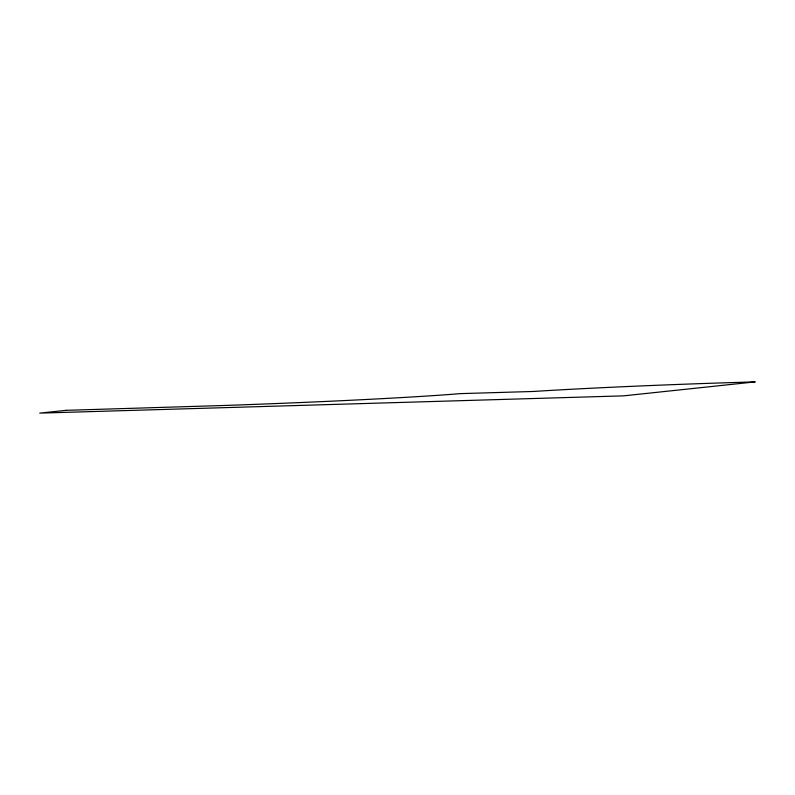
<?xml version="1.0" encoding="UTF-8"?>
<svg xmlns="http://www.w3.org/2000/svg" width="795" height="795" viewBox="0 0 795 795"><rect width="100%" height="100%" fill="white"/><g stroke="black" fill="none" stroke-linecap="round" stroke-linejoin="round"><path stroke-width="1.19" d="M66.084 410.329L39.75 413.122L623.558 395.86L755.25 381.878L745.948 382.156A198.114 4.84 -2.2 0 0 533.306 391.468L460.325 393.624A224.727 5.495 -2.2 0 1 220.921 405.579L66.084 410.329"/></g></svg>
